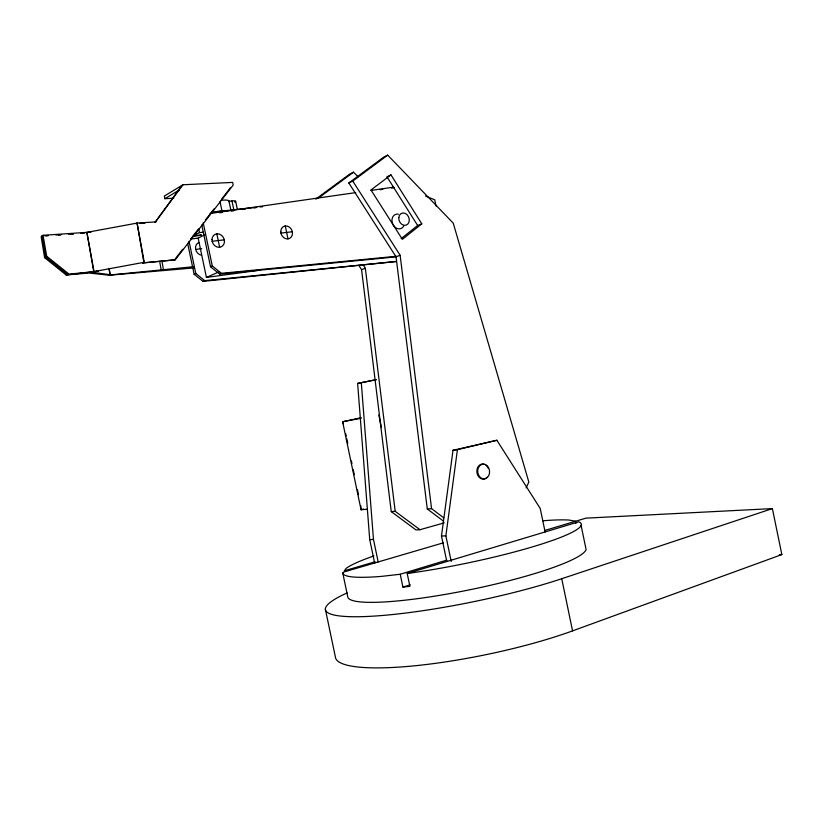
<?xml version="1.0" encoding="UTF-8"?>
<svg xmlns="http://www.w3.org/2000/svg" width="823" height="823" viewBox="0 0 823 823"><rect width="100%" height="100%" fill="white"/><g stroke="black" fill="none" stroke-linecap="round" stroke-linejoin="round"><path stroke-width="1.23" d="M446.714 561.111L441.467 536.02L453.02 450.274L496.876 440.274L540.238 508.501L545.135 532.049M451.22 561.461L445.871 535.845L457.423 449.687L496.876 440.274M228.917 201.656L229.072 200.915A16.193 2.716 -10.7 0 0 221.006 200.246M526.113 487.895L528.839 482.083L453.236 223.146L387.715 155.136L383.693 157.131L348.808 182.973L396.038 256.786L427.281 508.953L443.515 521.175M581.089 525.393L586.099 549.527A121.711 17.489 -11.6 0 1 465.18 590.698A121.711 17.489 -11.6 0 1 347.759 596.87L342.769 573.045L343.417 572.139L443.33 542.851M181.883 185.442L154.981 222.498L183.004 184.763L232.714 182.408L233.176 185.082L175.227 259.821L142.76 262.928L175.227 259.821M174.106 260.366L182.706 249.276M190.535 239.195L198.353 229.113M205.39 220.039L214.001 208.939M221.819 198.857L230.43 187.767M421.798 223.856L402.365 239.328L370.978 189.969L390.976 174.888L421.798 223.856L417.652 225.502L401.171 238.608M348.808 182.973L352.748 181.07L387.715 155.136M315.754 199.115L349.837 174.013L353.54 172.182L358.036 176.75M353.54 172.182L319.365 197.366L316.66 198.672M88.977 232.456L91.024 232.086L43.053 235.296L41.15 236.643L44.607 257.65L66.128 274.975L89.11 273.041L108.975 275.211L109.963 274.687L108.924 268.349M98.194 271.22L67.62 274.296L45.769 256.858L46.695 256.262L43.053 235.296M44.607 257.65L45.532 257.064L42.066 236.036M183.004 184.763L164.374 196.028L164.837 198.693L173.807 198.209M164.837 198.693L179.064 190.144M136.011 223.712L137.081 223.084L156.082 221.881M66.128 274.975L97.844 271.261M109.233 275.067L193.6 266.703M203.168 232.199L199.495 232.621L193.384 235.769L201.491 234.884L200.884 235.296L193.086 236.345M190.915 238.989L198.168 238.135L204.968 234.678M93.719 271.611L86.888 232.364L137.081 223.084L144.282 262.28L142.852 262.897M390.976 174.888L386.933 176.78L417.652 225.502M194.135 274.244L195.792 273.483L204.721 280.643L396.048 261.508L203.044 281.373L194.135 274.244L187.654 243.402M201.758 224.967L210.534 266.745L212.283 265.952L221.377 273.318L396.398 256.282M198.168 238.135L206.429 277.423L219.041 271.837M203.044 281.373L204.721 280.643M210.534 266.745L219.607 274.09L221.377 273.318M444.214 522.862L419.977 529.714L415.954 529.909L391.244 511.608L361.575 269.677L365.34 268.277L363.252 265.057M396.038 256.786L400.132 255.274L352.748 181.07M325.363 609.236L335.373 656.908A146.268 27.282 -11.5 0 0 420.049 665.231A146.268 27.282 -11.5 0 0 572.571 630.871L781.85 554.568L772.375 508.593L585.904 518.151L544.785 530.465M347.1 592.93A146.319 21.871 -11.6 0 0 375.113 616.026A146.319 21.871 -11.6 0 0 561.728 578.723L772.375 508.593M342.769 573.045A121.732 15.236 -11.6 0 0 381.913 576.337L400.225 574.238L402.91 587.087L410.255 584.814M407.19 573.446L578.816 521.792A121.732 15.236 -11.6 0 1 535.187 546.06A121.732 15.236 -11.6 0 1 409.689 573.158L407.19 573.446L409.885 586.336L402.91 587.087M400.225 574.238L446.776 560.144M375.165 561.77L344.405 570.771L346.144 568.364A121.732 15.236 -11.6 0 1 373.961 555.926M363.478 509.077L361.04 509.725L342.615 421.746L361.122 417.724M374.671 563.23L369.722 539.61L357.635 383.436L376.214 379.609M357.635 383.436L376.245 379.722M361.071 418.279L342.615 421.746L343.438 423.814M144.282 262.28L94.059 271.569L86.888 232.364M219.844 212.787L222.385 212.427M231.294 211.141L233.835 210.781M242.744 209.495L245.295 209.135M254.204 207.849L256.745 207.478M380.195 189.722L382.736 189.362M391.645 188.076L394.186 187.706M210.112 213.507L355.721 192.613M370.916 190.432L393.713 187.16M206.429 277.423L260.109 270.139M453.02 450.274L457.423 449.687M198.816 242.538A6.779 5.926 60.4 0 0 195.689 249.41L201.697 248.669M212.128 241.283L224.319 239.832M280.921 233.094L292.33 231.736M230.718 209.423L229 201.254L232.518 200.894A6.687 1.111 -10.9 0 1 234.689 202.047M211.367 212.118L256.241 207.396M260.047 206.995L262.578 206.727M219.607 274.09L395.647 256.91M109.253 275.221L193.559 267.969M367.325 509.252L361.04 509.725L360.824 505.878M391.244 511.608L395.194 511.33L419.977 529.714M427.281 508.953L431.561 508.645L443.772 517.862M44.637 235.748L48.392 235.501M55.892 234.997L60.902 234.668M68.402 234.164L73.401 233.835M80.911 233.331L84.656 233.084M45.821 235.779L48.32 235.615M58.32 234.946L60.82 234.781M70.819 234.113L73.319 233.948M139.807 223.475L144.869 223.146M441.467 536.02L445.871 535.845M369.722 539.61L373.467 539.466L378.179 561.944M779.299 554.609L781.85 554.568M92.269 272.32L109.963 274.687M425.522 196.039L434.75 199.835L436.046 206.069M46.695 256.262L68.576 273.74M45.532 257.064L67.085 274.44M358.797 265.397L361.575 269.677M235.656 201.306L237.353 209.423M231.973 200.956L233.927 210.277M220.008 201.553L221.994 210.997M216.83 233.855L219.648 247.26M203.219 222.827L212.283 265.952M198.765 229.164L199.495 232.621M189.033 241.324L195.792 273.483M378.817 414.957L381.409 427.384M345.681 433.577L346.195 436.067M346.72 438.556L347.769 443.546M351.421 461.003L351.946 463.493M353.252 469.727L354.291 474.717M357.429 489.675L358.468 494.664M285.283 225.924L287.999 238.896M575.894 523.531L575.411 521.196L568.878 520.043A121.732 15.236 -11.6 0 0 542.769 520.794M561.728 578.723L572.571 630.871M162.08 261.827L163.366 269.286M159.744 261.652L161.246 270.325M137.081 223.084L143.85 262.372M42.138 235.913L45.769 256.858M109.192 268.565L110.251 274.707M400.132 255.274L431.561 508.645M365.34 268.277L395.194 511.33M361.297 382.592L373.467 539.466M487.206 477.206A7.561 6.059 83.4 0 1 479.408 477.525A7.561 6.059 83.4 0 1 477.433 468.02A7.561 6.059 83.4 0 1 484.541 464.439M486.002 465.304A7.561 6.059 83.4 0 1 488.204 468.205M201.47 255.181A6.779 5.926 60.4 0 1 195.689 249.41M403.692 226.15A7.572 6.1 68.8 0 1 396.017 227.93A7.572 6.1 68.8 0 1 392.067 219.021A7.572 6.1 68.8 0 1 398.383 214.175M211.696 212.746A16.193 2.582 -10.8 0 1 213.764 212.303M215.873 211.902A16.193 2.582 -10.8 0 1 228.403 210.678M478.482 467.454A7.417 5.936 83.4 0 0 483.626 478.873A7.417 5.936 83.4 0 0 488.811 468.143A7.417 5.936 83.4 0 0 478.482 467.454M211.974 239.544A6.944 6.028 61.1 0 0 221.181 246.838A6.944 6.028 61.1 0 0 221.521 235.296A6.944 6.028 61.1 0 0 211.974 239.544M280.766 231.407A6.697 5.668 64.7 0 0 289.429 238.495A6.697 5.668 64.7 0 0 289.686 227.333A6.697 5.668 64.7 0 0 280.766 231.407M398.785 217.55A6.358 5.103 68.9 0 0 406.12 225.163A6.358 5.103 68.9 0 0 407.19 214.793A6.358 5.103 68.9 0 0 398.785 217.55"/></g></svg>
